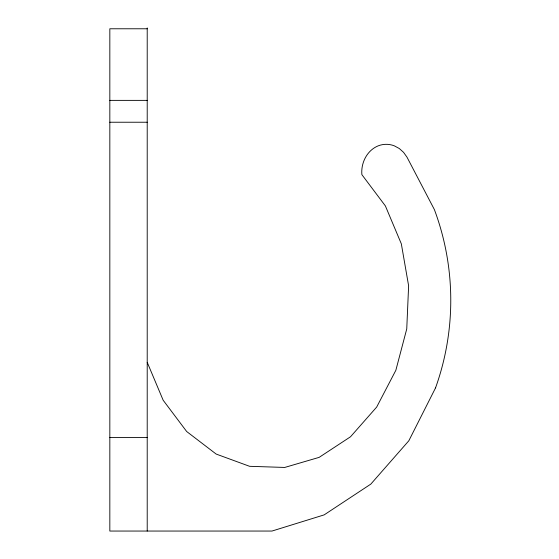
<?xml version="1.0" encoding="UTF-8"?>
<svg xmlns="http://www.w3.org/2000/svg" width="559" height="559" viewBox="0 0 559 559"><rect width="100%" height="100%" fill="white"/><g stroke="black" fill="none" stroke-linecap="round" stroke-linejoin="round"><path stroke-width="0.84" d="M435.545 387.897L408.825 440.778L370.834 484.094L324.157 514.881L271.981 531.05L109.83 531.05L109.83 28.775L147.213 28.775M109.83 100.375L147.213 100.375M109.83 122.232L147.213 122.232M109.83 437.585L147.213 437.585M147.213 362.309L163.158 400.223L186.671 431.513L216.158 454.062L249.607 466.311L284.734 467.443L319.147 457.367L350.507 436.782L376.668 407.085L395.849 370.296L406.749 328.93L408.622 285.803L401.334 243.85L385.389 205.936L361.876 174.646C360.814 162.893 367.025 150.336 378.268 145.815A21.99 21.99 0 0 1 394.388 145.871L399.308 148.533L403.577 152.362L406.987 157.156L434.392 209.604A259.453 259.453 0 0 1 435.538 387.89M147.213 27.95L147.213 531.05"/></g></svg>
